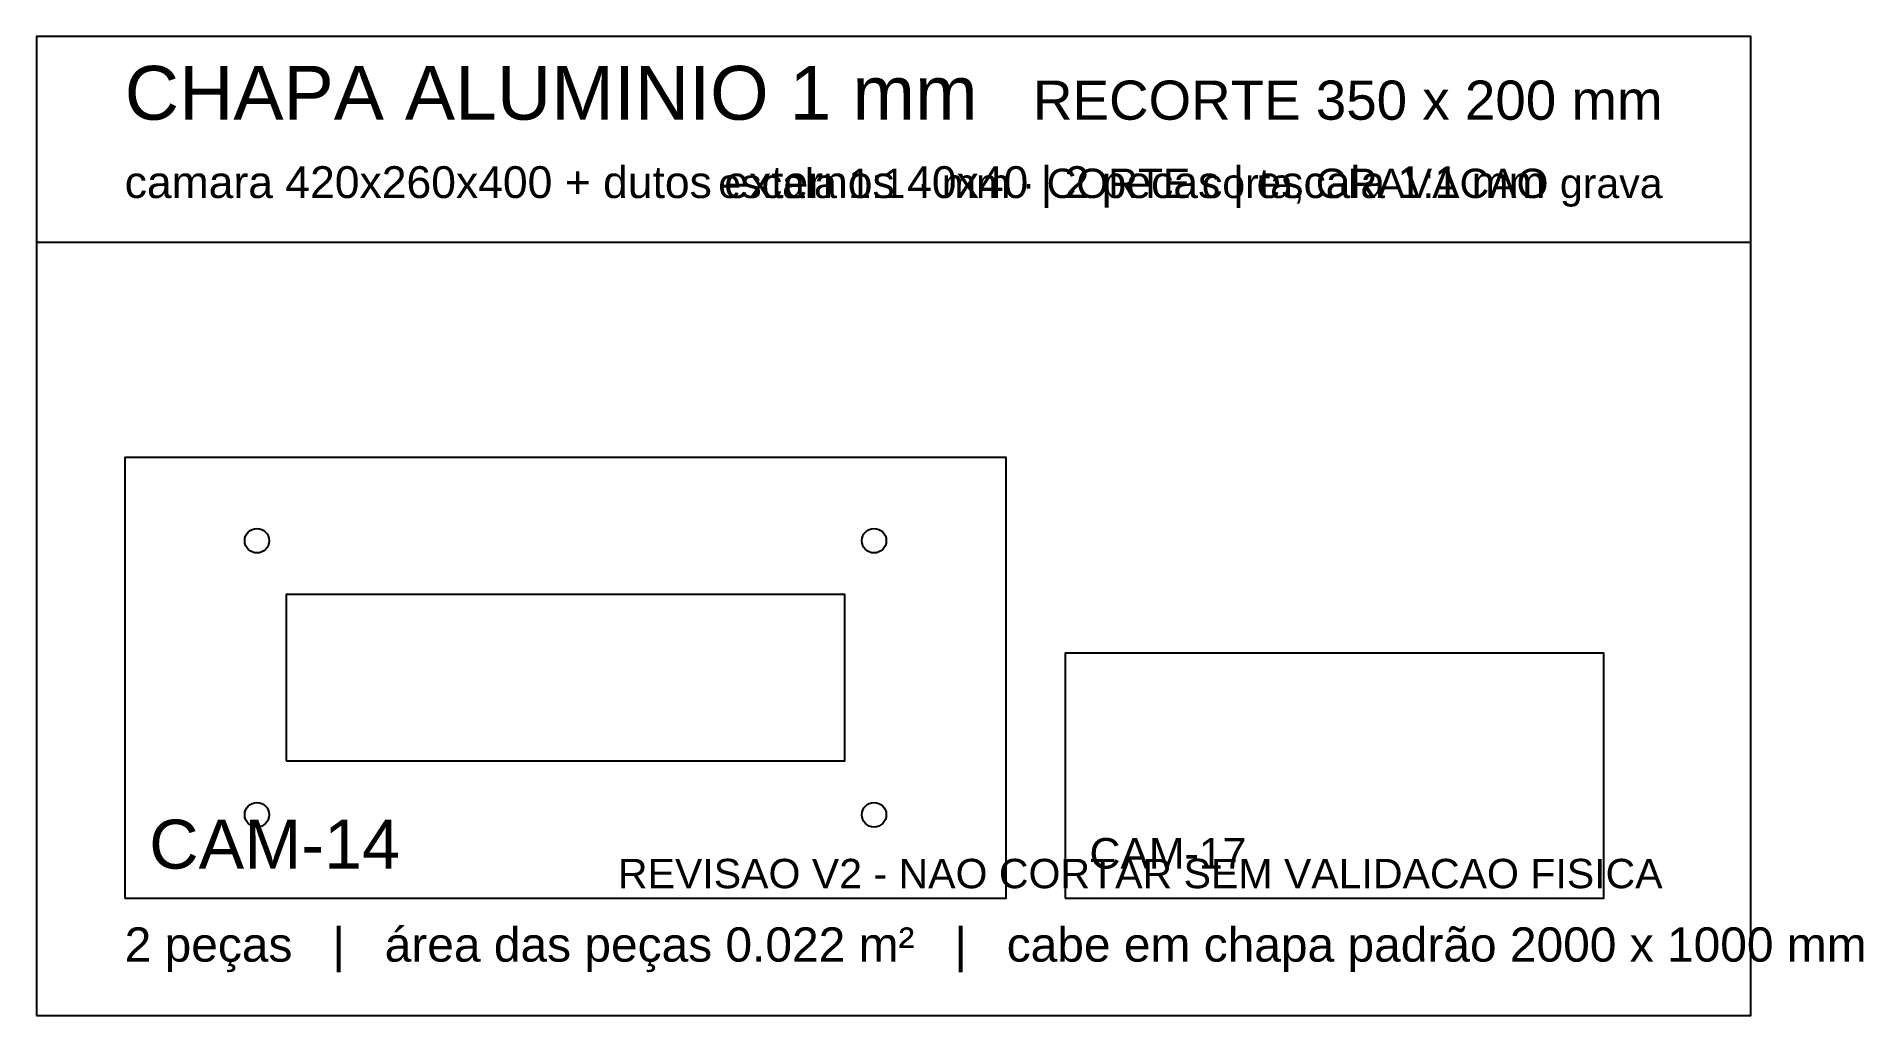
# Model space of a CAD drawing. Header units: millimetres. Extents: x 0 to 373, y 0 to 200.
import ezdxf
from ezdxf.enums import TextEntityAlignment as Align

# ---------------------------------------------------------------- set-up
doc = ezdxf.new("R2010")
doc.units = ezdxf.units.MM
for name, color, linetype in [('CORTE', 1, 'Continuous'), ('GRAVACAO', 3, 'Continuous'), ('MOLDURA', 8, 'Continuous'), ('TEXTO', 7, 'Continuous')]:
    doc.layers.add(name, color=color, linetype=linetype)
doc.styles.add('ARIAL', font='arial.ttf')

msp = doc.modelspace()

# ---------------------------------------------------------------- linework, layer by layer
at = {"layer": 'CORTE'}
for points in [[(18, 24), (198, 24), (198, 114), (18, 114)], [(51, 52), (165, 52), (165, 86), (51, 86)], [(210, 24), (320, 24), (320, 74), (210, 74)]]:
    msp.add_lwpolyline(points, close=True, dxfattribs=at)
for centre in [(45, 97), (171, 97), (45, 41), (171, 41)]:
    msp.add_circle(centre, 2.5, dxfattribs=at)
at = {"layer": 'MOLDURA'}
msp.add_line((0, 158), (350, 158), dxfattribs=at)
msp.add_lwpolyline([(0, 0), (350, 0), (350, 200), (0, 200)], close=True, dxfattribs=at)

# ---------------------------------------------------------------- texts
at = {"layer": 'GRAVACAO', "style": 'ARIAL'}
for s, height, p in [('CAM-14', 10, (23, 30)), ('CAM-17', 6.25, (215, 30))]:
    msp.add_text(s, height=height, dxfattribs=at).set_placement(p)
at = {"layer": 'TEXTO', "style": 'ARIAL'}
for s, height, p in [('CHAPA ALUMINIO 1 mm', 11, (18, 183)), ('camara 420x260x400 + dutos externos 40x40 | 2 pecas | escala 1:1 mm', 6.5, (18, 167)), ('2 peças   |   área das peças 0.022 m²   |   cabe em chapa padrão 2000 x 1000 mm', 7, (18, 11))]:
    msp.add_text(s, height=height, dxfattribs=at).set_placement(p)
for s, height, p in [('RECORTE 350 x 200 mm', 8, (332, 183)), ('escala 1:1 · mm · CORTE corta, GRAVACAO grava', 6, (332, 167)), ('REVISAO V2 - NAO CORTAR SEM VALIDACAO FISICA', 6, (332, 26))]:
    msp.add_text(s, height=height, dxfattribs=at).set_placement(p, align=Align.RIGHT)

doc.saveas('drawing.dxf')
